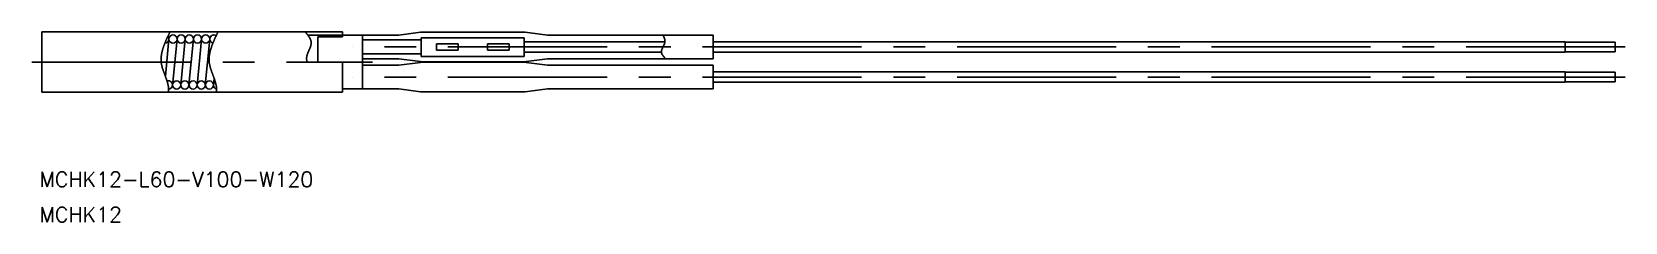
# Model space of a CAD drawing. Extents: x -2 to 316, y -26 to 12.
import ezdxf
from ezdxf.enums import TextEntityAlignment as Align

# ---------------------------------------------------------------- set-up
doc = ezdxf.new("R2010")
doc.units = 0
doc.linetypes.add('CENTER', pattern=[50.8, 31.75, -6.35, 6.35, -6.35])
doc.layers.get('0').update_dxf_attribs({"linetype": 'CONTINUOUS'})
doc.layers.add('CENTER', color=1, linetype='CONTINUOUS')
doc.styles.get("Standard").update_dxf_attribs({"font": 'txt.shx', "height": 3, "bigfont": 'bigfont.shx'})

msp = doc.modelspace()

# ---------------------------------------------------------------- linework, layer by layer
at = {"color": 7, "linetype": 'CONTINUOUS'}
for p, q in [((0, 12), (60, 12)), ((0, 0), (0, 12)), ((25.34, 10.57), (24.64, 3.18)), ((26.98, 10.57), (26.09, 1.34)), ((28.61, 10.6), (27.73, 1.4)), ((30.24, 10.64), (29.36, 1.43)), ((31.86, 10.46), (30.99, 1.33)), ((33.5, 10.57), (32.62, 1.36)), ((53.06, 11.38), (64, 11.38)), ((55.09, 6), (55.09, 11)), ((60, 11), (55.09, 11)), ((60, 11), (60, 12)), ((64, 11.38), (64, 0.62)), ((64, 11.35), (70.97, 11.35)), ((64, 10.4), (75.73, 10.4)), ((71.23, 11.37), (75.56, 11.93)), ((75.73, 10.79), (96.27, 10.79)), ((75.73, 7.12), (75.73, 10.79)), ((76.2, 11.97), (95.8, 11.97)), ((83.06, 9.65), (78.73, 9.65)), ((78.73, 9.65), (78.73, 8.35)), ((83.06, 8.35), (83.06, 9.65)), ((88.94, 8.35), (88.94, 9.65)), ((88.94, 9.65), (93.27, 9.65)), ((93.27, 9.65), (93.27, 8.35)), ((96.27, 7.12), (96.27, 10.79)), ((96.27, 10.04), (124.32, 10.04)), ((100.9, 11.35), (96.44, 11.93)), ((100.9, 11.35), (134, 11.35)), ((134, 6.62), (134, 11.35)), ((134, 10.04), (304, 10.04)), ((304, 10.04), (304, 7.96)), ((304, 9.95), (314, 9.95)), ((314, 8.05), (314, 9.95)), ((64, 7.6), (75.73, 7.6)), ((64, 6.65), (70.97, 6.65)), ((71.23, 6.63), (75.56, 6.07)), ((75.73, 7.12), (96.27, 7.12)), ((78.73, 8.35), (83.06, 8.35)), ((93.27, 8.35), (88.94, 8.35)), ((100.9, 6.65), (96.12, 6.03)), ((96.27, 7.96), (123.66, 7.96)), ((100.9, 6.65), (134, 6.65)), ((134, 7.96), (304, 7.96)), ((304, 8.05), (314, 8.05)), ((60, 6), (60, 0)), ((64, 5.35), (70.97, 5.35)), ((71.23, 5.37), (75.56, 5.93)), ((76.2, 6.03), (96.12, 6.03)), ((76.2, 5.97), (96.12, 5.97)), ((100.9, 5.35), (96.12, 5.97)), ((100.9, 5.35), (134, 5.35)), ((134, 5.35), (134, 0.65)), ((134, 4.05), (304, 4.05)), ((304, 4.05), (304, 1.97)), ((304, 3.97), (314, 3.97)), ((314, 2.06), (314, 3.97)), ((0, 0), (60, 0)), ((34.38, 2.75), (34.25, 1.36)), ((60, 0.62), (64, 0.62)), ((64, 0.65), (70.97, 0.65)), ((71.23, 0.63), (75.56, 0.07)), ((76.2, 0.03), (95.8, 0.03)), ((100.9, 0.65), (96.44, 0.07)), ((100.9, 0.65), (134, 0.65)), ((134, 1.97), (304, 1.97)), ((304, 2.06), (314, 2.06))]:
    msp.add_line(p, q, dxfattribs=at)
at = {"color": 3}
for points in [[(25.57, 12, 0), (25.54, 11.94, 0), (25.51, 11.87, 0), (25.48, 11.81, 0), (25.45, 11.75, 0), (25.42, 11.68, 0), (25.39, 11.62, 0), (25.36, 11.56, 0), (25.33, 11.5, 0), (25.3, 11.43, 0), (25.27, 11.37, 0), (25.24, 11.31, 0), (25.21, 11.24, 0), (25.18, 11.18, 0), (25.15, 11.12, 0), (25.12, 11.05, 0), (25.09, 10.99, 0), (25.06, 10.93, 0), (25.03, 10.86, 0), (25, 10.8, 0), (24.97, 10.74, 0), (24.94, 10.68, 0), (24.91, 10.61, 0), (24.89, 10.55, 0), (24.86, 10.49, 0), (24.83, 10.42, 0), (24.8, 10.36, 0), (24.77, 10.3, 0), (24.75, 10.23, 0), (24.72, 10.17, 0), (24.69, 10.11, 0), (24.67, 10.05, 0), (24.64, 9.98, 0), (24.61, 9.92, 0), (24.59, 9.86, 0), (24.56, 9.79, 0), (24.54, 9.73, 0), (24.51, 9.67, 0), (24.49, 9.6, 0), (24.46, 9.54, 0), (24.44, 9.48, 0), (24.41, 9.42, 0), (24.39, 9.35, 0), (24.37, 9.29, 0), (24.34, 9.23, 0), (24.32, 9.16, 0), (24.3, 9.1, 0), (24.28, 9.04, 0), (24.26, 8.98, 0), (24.23, 8.91, 0), (24.21, 8.85, 0), (24.19, 8.79, 0), (24.17, 8.72, 0), (24.15, 8.66, 0), (24.14, 8.6, 0), (24.12, 8.54, 0), (24.1, 8.47, 0), (24.08, 8.41, 0), (24.06, 8.35, 0), (24.05, 8.29, 0), (24.03, 8.22, 0), (24.01, 8.16, 0), (24, 8.1, 0), (23.98, 8.03, 0), (23.97, 7.97, 0), (23.96, 7.91, 0), (23.94, 7.85, 0), (23.93, 7.78, 0), (23.92, 7.72, 0), (23.9, 7.66, 0), (23.89, 7.6, 0), (23.88, 7.53, 0), (23.87, 7.47, 0), (23.86, 7.41, 0), (23.85, 7.35, 0), (23.85, 7.28, 0), (23.84, 7.22, 0), (23.83, 7.16, 0), (23.82, 7.1, 0), (23.82, 7.03, 0), (23.81, 6.97, 0), (23.81, 6.91, 0), (23.8, 6.85, 0), (23.8, 6.78, 0), (23.8, 6.72, 0), (23.8, 6.66, 0), (23.79, 6.6, 0), (23.79, 6.54, 0), (23.79, 6.47, 0), (23.79, 6.41, 0), (23.79, 6.35, 0), (23.8, 6.29, 0), (23.8, 6.22, 0), (23.8, 6.16, 0), (23.81, 6.1, 0), (23.81, 6.04, 0), (23.82, 5.98, 0), (23.82, 5.91, 0), (23.83, 5.85, 0), (23.84, 5.79, 0), (23.85, 5.73, 0), (23.86, 5.66, 0), (23.87, 5.6, 0), (23.88, 5.54, 0), (23.89, 5.48, 0), (23.9, 5.42, 0), (23.92, 5.36, 0), (23.93, 5.29, 0), (23.94, 5.23, 0), (23.96, 5.17, 0), (23.98, 5.11, 0), (23.99, 5.05, 0), (24.01, 4.98, 0), (24.03, 4.92, 0), (24.04, 4.86, 0), (24.06, 4.8, 0), (24.08, 4.74, 0), (24.1, 4.67, 0), (24.12, 4.61, 0), (24.14, 4.55, 0), (24.16, 4.49, 0), (24.18, 4.43, 0), (24.2, 4.36, 0), (24.22, 4.3, 0), (24.24, 4.24, 0), (24.27, 4.18, 0), (24.29, 4.12, 0), (24.31, 4.06, 0), (24.33, 3.99, 0), (24.36, 3.93, 0), (24.38, 3.87, 0), (24.4, 3.81, 0), (24.42, 3.75, 0), (24.45, 3.68, 0), (24.47, 3.62, 0), (24.49, 3.56, 0), (24.52, 3.5, 0), (24.54, 3.43, 0), (24.56, 3.37, 0), (24.59, 3.31, 0), (24.61, 3.25, 0), (24.64, 3.19, 0), (24.66, 3.12, 0), (24.68, 3.06, 0), (24.7, 3, 0), (24.73, 2.94, 0), (24.75, 2.87, 0), (24.77, 2.81, 0), (24.8, 2.75, 0), (24.82, 2.69, 0), (24.84, 2.62, 0), (24.86, 2.56, 0), (24.88, 2.5, 0), (24.9, 2.43, 0), (24.92, 2.37, 0), (24.95, 2.31, 0), (24.96, 2.25, 0), (24.98, 2.18, 0), (25, 2.12, 0), (25.02, 2.06, 0), (25.04, 1.99, 0), (25.06, 1.93, 0), (25.08, 1.87, 0), (25.09, 1.8, 0), (25.11, 1.74, 0), (25.12, 1.68, 0), (25.14, 1.61, 0), (25.15, 1.55, 0), (25.17, 1.49, 0), (25.18, 1.42, 0), (25.19, 1.36, 0), (25.21, 1.29, 0), (25.22, 1.23, 0), (25.23, 1.17, 0), (25.24, 1.1, 0), (25.25, 1.04, 0), (25.25, 0.97, 0), (25.26, 0.91, 0), (25.27, 0.84, 0), (25.27, 0.78, 0), (25.28, 0.72, 0), (25.28, 0.65, 0), (25.29, 0.59, 0), (25.29, 0.52, 0), (25.29, 0.46, 0), (25.29, 0.39, 0), (25.29, 0.33, 0), (25.29, 0.26, 0), (25.29, 0.2, 0), (25.29, 0.13, 0), (25.29, 0.07, 0), (25.28, 0, 0)], [(35.15, 12, 0), (35.12, 11.94, 0), (35.09, 11.87, 0), (35.06, 11.81, 0), (35.03, 11.75, 0), (35, 11.68, 0), (34.97, 11.62, 0), (34.94, 11.56, 0), (34.91, 11.5, 0), (34.88, 11.43, 0), (34.85, 11.37, 0), (34.82, 11.31, 0), (34.79, 11.24, 0), (34.76, 11.18, 0), (34.73, 11.12, 0), (34.7, 11.05, 0), (34.67, 10.99, 0), (34.64, 10.93, 0), (34.61, 10.86, 0), (34.58, 10.8, 0), (34.55, 10.74, 0), (34.53, 10.68, 0), (34.5, 10.61, 0), (34.47, 10.55, 0), (34.44, 10.49, 0), (34.41, 10.42, 0), (34.38, 10.36, 0), (34.36, 10.3, 0), (34.33, 10.23, 0), (34.3, 10.17, 0), (34.28, 10.11, 0), (34.25, 10.05, 0), (34.22, 9.98, 0), (34.2, 9.92, 0), (34.17, 9.86, 0), (34.14, 9.79, 0), (34.12, 9.73, 0), (34.09, 9.67, 0), (34.07, 9.6, 0), (34.04, 9.54, 0), (34.02, 9.48, 0), (34, 9.42, 0), (33.97, 9.35, 0), (33.95, 9.29, 0), (33.93, 9.23, 0), (33.9, 9.16, 0), (33.88, 9.1, 0), (33.86, 9.04, 0), (33.84, 8.98, 0), (33.82, 8.91, 0), (33.8, 8.85, 0), (33.78, 8.79, 0), (33.76, 8.72, 0), (33.74, 8.66, 0), (33.72, 8.6, 0), (33.7, 8.54, 0), (33.68, 8.47, 0), (33.66, 8.41, 0), (33.65, 8.35, 0), (33.63, 8.29, 0), (33.61, 8.22, 0), (33.6, 8.16, 0), (33.58, 8.1, 0), (33.57, 8.03, 0), (33.55, 7.97, 0), (33.54, 7.91, 0), (33.53, 7.85, 0), (33.51, 7.78, 0), (33.5, 7.72, 0), (33.49, 7.66, 0), (33.48, 7.6, 0), (33.47, 7.53, 0), (33.46, 7.47, 0), (33.45, 7.41, 0), (33.44, 7.35, 0), (33.43, 7.28, 0), (33.42, 7.22, 0), (33.41, 7.16, 0), (33.41, 7.1, 0), (33.4, 7.03, 0), (33.4, 6.97, 0), (33.39, 6.91, 0), (33.39, 6.85, 0), (33.38, 6.78, 0), (33.38, 6.72, 0), (33.38, 6.66, 0), (33.38, 6.6, 0), (33.38, 6.54, 0), (33.38, 6.47, 0), (33.38, 6.41, 0), (33.38, 6.35, 0), (33.38, 6.29, 0), (33.38, 6.22, 0), (33.39, 6.16, 0), (33.39, 6.1, 0), (33.4, 6.04, 0), (33.4, 5.98, 0), (33.41, 5.91, 0), (33.41, 5.85, 0), (33.42, 5.79, 0), (33.43, 5.73, 0), (33.44, 5.66, 0), (33.45, 5.6, 0), (33.46, 5.54, 0), (33.47, 5.48, 0), (33.49, 5.42, 0), (33.5, 5.36, 0), (33.51, 5.29, 0), (33.53, 5.23, 0), (33.54, 5.17, 0), (33.56, 5.11, 0), (33.57, 5.05, 0), (33.59, 4.98, 0), (33.61, 4.92, 0), (33.63, 4.86, 0), (33.64, 4.8, 0), (33.66, 4.74, 0), (33.68, 4.67, 0), (33.7, 4.61, 0), (33.72, 4.55, 0), (33.74, 4.49, 0), (33.76, 4.43, 0), (33.78, 4.36, 0), (33.8, 4.3, 0), (33.83, 4.24, 0), (33.85, 4.18, 0), (33.87, 4.12, 0), (33.89, 4.06, 0), (33.92, 3.99, 0), (33.94, 3.93, 0), (33.96, 3.87, 0), (33.98, 3.81, 0), (34.01, 3.75, 0), (34.03, 3.68, 0), (34.05, 3.62, 0), (34.08, 3.56, 0), (34.1, 3.5, 0), (34.12, 3.43, 0), (34.15, 3.37, 0), (34.17, 3.31, 0), (34.2, 3.25, 0), (34.22, 3.19, 0), (34.24, 3.12, 0), (34.27, 3.06, 0), (34.29, 3, 0), (34.31, 2.94, 0), (34.33, 2.87, 0), (34.36, 2.81, 0), (34.38, 2.75, 0), (34.4, 2.69, 0), (34.42, 2.62, 0), (34.44, 2.56, 0), (34.47, 2.5, 0), (34.49, 2.43, 0), (34.51, 2.37, 0), (34.53, 2.31, 0), (34.55, 2.25, 0), (34.57, 2.18, 0), (34.59, 2.12, 0), (34.61, 2.06, 0), (34.62, 1.99, 0), (34.64, 1.93, 0), (34.66, 1.87, 0), (34.68, 1.8, 0), (34.69, 1.74, 0), (34.71, 1.68, 0), (34.72, 1.61, 0), (34.74, 1.55, 0), (34.75, 1.49, 0), (34.76, 1.42, 0), (34.78, 1.36, 0), (34.79, 1.29, 0), (34.8, 1.23, 0), (34.81, 1.17, 0), (34.82, 1.1, 0), (34.83, 1.04, 0), (34.84, 0.97, 0), (34.84, 0.91, 0), (34.85, 0.84, 0), (34.86, 0.78, 0), (34.86, 0.72, 0), (34.87, 0.65, 0), (34.87, 0.59, 0), (34.87, 0.52, 0), (34.87, 0.46, 0), (34.87, 0.39, 0), (34.87, 0.33, 0), (34.87, 0.26, 0), (34.87, 0.2, 0), (34.87, 0.13, 0), (34.87, 0.07, 0), (34.87, 0, 0)], [(52.56, 12, 0), (52.59, 11.97, 0), (52.61, 11.94, 0), (52.63, 11.91, 0), (52.66, 11.88, 0), (52.68, 11.86, 0), (52.7, 11.83, 0), (52.73, 11.8, 0), (52.75, 11.77, 0), (52.78, 11.74, 0), (52.8, 11.71, 0), (52.82, 11.68, 0), (52.85, 11.65, 0), (52.87, 11.63, 0), (52.89, 11.6, 0), (52.92, 11.57, 0), (52.94, 11.54, 0), (52.96, 11.51, 0), (52.99, 11.48, 0), (53.01, 11.45, 0), (53.03, 11.42, 0), (53.05, 11.39, 0), (53.07, 11.37, 0), (53.1, 11.34, 0), (53.12, 11.31, 0), (53.14, 11.28, 0), (53.16, 11.25, 0), (53.18, 11.22, 0), (53.2, 11.19, 0), (53.22, 11.16, 0), (53.24, 11.13, 0), (53.26, 11.1, 0), (53.28, 11.07, 0), (53.3, 11.05, 0), (53.32, 11.02, 0), (53.34, 10.99, 0), (53.36, 10.96, 0), (53.38, 10.93, 0), (53.39, 10.9, 0), (53.41, 10.87, 0), (53.43, 10.84, 0), (53.45, 10.81, 0), (53.46, 10.78, 0), (53.48, 10.75, 0), (53.49, 10.72, 0), (53.51, 10.69, 0), (53.53, 10.66, 0), (53.54, 10.63, 0), (53.55, 10.6, 0), (53.57, 10.57, 0), (53.58, 10.55, 0), (53.59, 10.52, 0), (53.61, 10.49, 0), (53.62, 10.46, 0), (53.63, 10.43, 0), (53.64, 10.4, 0), (53.65, 10.37, 0), (53.66, 10.34, 0), (53.67, 10.31, 0), (53.68, 10.28, 0), (53.69, 10.25, 0), (53.7, 10.22, 0), (53.7, 10.19, 0), (53.71, 10.16, 0), (53.72, 10.13, 0), (53.72, 10.1, 0), (53.73, 10.06, 0), (53.73, 10.03, 0), (53.74, 10, 0), (53.74, 9.97, 0), (53.74, 9.94, 0), (53.75, 9.91, 0), (53.75, 9.88, 0), (53.75, 9.85, 0), (53.75, 9.82, 0), (53.75, 9.79, 0), (53.75, 9.76, 0), (53.75, 9.73, 0), (53.75, 9.7, 0), (53.74, 9.67, 0), (53.74, 9.63, 0), (53.74, 9.6, 0), (53.73, 9.57, 0), (53.73, 9.54, 0), (53.72, 9.51, 0), (53.72, 9.48, 0), (53.71, 9.45, 0), (53.71, 9.42, 0), (53.7, 9.38, 0), (53.69, 9.35, 0), (53.68, 9.32, 0), (53.68, 9.29, 0), (53.67, 9.26, 0), (53.66, 9.23, 0), (53.65, 9.19, 0), (53.64, 9.16, 0), (53.63, 9.13, 0), (53.62, 9.1, 0), (53.61, 9.07, 0), (53.6, 9.04, 0), (53.59, 9, 0), (53.58, 8.97, 0), (53.57, 8.94, 0), (53.55, 8.91, 0), (53.54, 8.88, 0), (53.53, 8.84, 0), (53.52, 8.81, 0), (53.5, 8.78, 0), (53.49, 8.75, 0), (53.48, 8.71, 0), (53.46, 8.68, 0), (53.45, 8.65, 0), (53.44, 8.62, 0), (53.42, 8.59, 0), (53.41, 8.55, 0), (53.4, 8.52, 0), (53.38, 8.49, 0), (53.37, 8.46, 0), (53.35, 8.42, 0), (53.34, 8.39, 0), (53.32, 8.36, 0), (53.31, 8.33, 0), (53.3, 8.29, 0), (53.28, 8.26, 0), (53.27, 8.23, 0), (53.25, 8.19, 0), (53.24, 8.16, 0), (53.22, 8.13, 0), (53.21, 8.1, 0), (53.2, 8.06, 0), (53.18, 8.03, 0), (53.17, 8, 0), (53.15, 7.96, 0), (53.14, 7.93, 0), (53.13, 7.9, 0), (53.11, 7.87, 0), (53.1, 7.83, 0), (53.09, 7.8, 0), (53.07, 7.77, 0), (53.06, 7.73, 0), (53.05, 7.7, 0), (53.04, 7.67, 0), (53.02, 7.63, 0), (53.01, 7.6, 0), (53, 7.57, 0), (52.99, 7.53, 0), (52.98, 7.5, 0), (52.97, 7.47, 0), (52.96, 7.44, 0), (52.95, 7.4, 0), (52.94, 7.37, 0), (52.93, 7.34, 0), (52.92, 7.3, 0), (52.91, 7.27, 0), (52.9, 7.24, 0), (52.89, 7.2, 0), (52.89, 7.17, 0), (52.88, 7.14, 0), (52.87, 7.1, 0), (52.87, 7.07, 0), (52.86, 7.04, 0), (52.86, 7, 0), (52.85, 6.97, 0), (52.85, 6.94, 0), (52.84, 6.9, 0), (52.84, 6.87, 0), (52.84, 6.84, 0), (52.83, 6.8, 0), (52.83, 6.77, 0), (52.83, 6.74, 0), (52.83, 6.7, 0), (52.83, 6.67, 0), (52.83, 6.64, 0), (52.83, 6.6, 0), (52.84, 6.57, 0), (52.84, 6.53, 0), (52.84, 6.5, 0), (52.84, 6.47, 0), (52.85, 6.43, 0), (52.85, 6.4, 0), (52.86, 6.37, 0), (52.86, 6.33, 0), (52.87, 6.3, 0), (52.87, 6.27, 0), (52.88, 6.23, 0), (52.88, 6.2, 0), (52.89, 6.17, 0), (52.9, 6.13, 0), (52.9, 6.1, 0), (52.91, 6.07, 0), (52.92, 6.03, 0), (52.92, 6, 0)], [(123.98, 11.35, 0), (123.99, 11.33, 0), (124, 11.3, 0), (124.02, 11.27, 0), (124.03, 11.25, 0), (124.04, 11.22, 0), (124.05, 11.2, 0), (124.06, 11.17, 0), (124.08, 11.15, 0), (124.09, 11.12, 0), (124.1, 11.1, 0), (124.11, 11.07, 0), (124.12, 11.04, 0), (124.13, 11.02, 0), (124.14, 10.99, 0), (124.15, 10.97, 0), (124.17, 10.94, 0), (124.17, 10.92, 0), (124.19, 10.89, 0), (124.2, 10.86, 0), (124.21, 10.84, 0), (124.22, 10.81, 0), (124.22, 10.79, 0), (124.23, 10.76, 0), (124.24, 10.74, 0), (124.25, 10.71, 0), (124.26, 10.68, 0), (124.27, 10.66, 0), (124.28, 10.63, 0), (124.28, 10.61, 0), (124.29, 10.58, 0), (124.3, 10.56, 0), (124.31, 10.53, 0), (124.31, 10.5, 0), (124.32, 10.48, 0), (124.32, 10.45, 0), (124.33, 10.43, 0), (124.33, 10.4, 0), (124.34, 10.38, 0), (124.34, 10.35, 0), (124.34, 10.32, 0), (124.35, 10.3, 0), (124.35, 10.27, 0), (124.35, 10.25, 0), (124.35, 10.22, 0), (124.36, 10.19, 0), (124.36, 10.17, 0), (124.36, 10.14, 0), (124.36, 10.12, 0), (124.36, 10.09, 0), (124.35, 10.07, 0), (124.35, 10.04, 0), (124.35, 10.01, 0), (124.35, 9.99, 0), (124.34, 9.96, 0), (124.34, 9.94, 0), (124.33, 9.91, 0), (124.33, 9.88, 0), (124.32, 9.86, 0), (124.32, 9.83, 0), (124.31, 9.81, 0), (124.31, 9.78, 0), (124.3, 9.75, 0), (124.29, 9.73, 0), (124.28, 9.7, 0), (124.27, 9.68, 0), (124.27, 9.65, 0), (124.26, 9.62, 0), (124.25, 9.6, 0), (124.24, 9.57, 0), (124.23, 9.55, 0), (124.22, 9.52, 0), (124.21, 9.49, 0), (124.2, 9.47, 0), (124.19, 9.44, 0), (124.17, 9.42, 0), (124.16, 9.39, 0), (124.15, 9.36, 0), (124.14, 9.34, 0), (124.13, 9.31, 0), (124.12, 9.29, 0), (124.1, 9.26, 0), (124.09, 9.24, 0), (124.08, 9.21, 0), (124.07, 9.18, 0), (124.05, 9.16, 0), (124.04, 9.13, 0), (124.03, 9.11, 0), (124.02, 9.08, 0), (124, 9.05, 0), (123.99, 9.03, 0), (123.98, 9, 0), (123.97, 8.98, 0), (123.95, 8.95, 0), (123.94, 8.93, 0), (123.93, 8.9, 0), (123.92, 8.88, 0), (123.9, 8.85, 0), (123.89, 8.82, 0), (123.88, 8.8, 0), (123.87, 8.77, 0), (123.86, 8.75, 0), (123.84, 8.72, 0), (123.83, 8.7, 0), (123.82, 8.67, 0), (123.81, 8.65, 0), (123.8, 8.62, 0), (123.79, 8.6, 0), (123.78, 8.57, 0), (123.77, 8.55, 0), (123.76, 8.52, 0), (123.75, 8.5, 0), (123.74, 8.47, 0), (123.73, 8.45, 0), (123.73, 8.42, 0), (123.72, 8.4, 0), (123.71, 8.37, 0), (123.7, 8.35, 0), (123.7, 8.32, 0), (123.69, 8.3, 0), (123.69, 8.27, 0), (123.68, 8.25, 0), (123.68, 8.22, 0), (123.67, 8.2, 0), (123.67, 8.18, 0), (123.67, 8.15, 0), (123.66, 8.13, 0), (123.66, 8.1, 0), (123.66, 8.08, 0), (123.66, 8.06, 0), (123.66, 8.03, 0), (123.66, 8.01, 0), (123.66, 7.98, 0), (123.66, 7.96, 0), (123.66, 7.94, 0), (123.66, 7.91, 0), (123.67, 7.89, 0), (123.67, 7.86, 0), (123.68, 7.84, 0), (123.68, 7.82, 0), (123.69, 7.79, 0), (123.69, 7.77, 0), (123.7, 7.75, 0), (123.71, 7.72, 0), (123.72, 7.7, 0), (123.72, 7.68, 0), (123.73, 7.65, 0), (123.74, 7.63, 0), (123.75, 7.61, 0), (123.76, 7.59, 0), (123.77, 7.56, 0), (123.78, 7.54, 0), (123.8, 7.52, 0), (123.81, 7.49, 0), (123.82, 7.47, 0), (123.83, 7.45, 0), (123.85, 7.43, 0), (123.86, 7.4, 0), (123.88, 7.38, 0), (123.89, 7.36, 0), (123.91, 7.34, 0), (123.92, 7.31, 0), (123.94, 7.29, 0), (123.95, 7.27, 0), (123.97, 7.25, 0), (123.99, 7.22, 0), (124, 7.2, 0), (124.02, 7.18, 0), (124.04, 7.16, 0), (124.06, 7.13, 0), (124.07, 7.11, 0), (124.09, 7.09, 0), (124.11, 7.07, 0), (124.13, 7.05, 0), (124.15, 7.02, 0), (124.17, 7, 0), (124.19, 6.98, 0), (124.21, 6.96, 0), (124.22, 6.93, 0), (124.25, 6.91, 0), (124.27, 6.89, 0), (124.28, 6.87, 0), (124.31, 6.85, 0), (124.33, 6.82, 0), (124.34, 6.8, 0), (124.37, 6.78, 0), (124.39, 6.76, 0), (124.41, 6.74, 0), (124.43, 6.71, 0), (124.45, 6.69, 0), (124.47, 6.67, 0), (124.49, 6.65, 0)]]:
    msp.add_polyline3d(points, dxfattribs=at)
at = {"color": 7, "linetype": 'CONTINUOUS'}
for centre in [(26.16, 10.57), (27.79, 10.57), (29.42, 10.57), (31.05, 10.57), (32.69, 10.57), (26.91, 1.43), (28.54, 1.43), (30.18, 1.43), (31.81, 1.43), (33.44, 1.43)]:
    msp.add_circle(centre, 0.814, dxfattribs=at)
for centre, radius, start, end in [((24.53, 10.57), 0.814, 270.8283, 41.5838), ((34.31, 10.57), 0.814, 54.7346, 257.3855), ((70.97, 13.35), 2, 270, 277.3803), ((76.2, 6.97), 5, 90, 97.3803), ((95.8, 6.97), 5, 82.6197, 90), ((70.97, 4.65), 2, 82.6197, 90), ((70.97, 7.35), 2, 270, 277.3803), ((76.2, 11.03), 5, 262.6197, 270), ((76.2, 0.97), 5, 90, 97.3803), ((25.28, 1.43), 0.814, 270, 111.7192), ((35.06, 1.43), 0.814, 125.2828, 255.9245), ((70.97, -1.35), 2, 82.6197, 90), ((76.2, 5.03), 5, 262.6197, 270), ((95.8, 5.03), 5, 270, 277.3803)]:
    msp.add_arc(centre, radius, start, end, dxfattribs=at)
at = {"layer": 'CENTER', "color": 1, "linetype": 'CENTER'}
for p, q in [((316, 9), (62, 9)), ((-2, 6), (66, 6)), ((316, 3), (62, 3))]:
    msp.add_line(p, q, dxfattribs=at)

# ---------------------------------------------------------------- texts
at = {"color": 7, "linetype": 'CONTINUOUS'}
for s, p in [('MCHK12-L60-V100-W120', (-0.48, -17.41)), ('MCHK12', (-0.48, -24.41))]:
    msp.add_text(s, height=3, dxfattribs=at).set_placement(p, align=Align.MIDDLE_LEFT)

doc.saveas('drawing.dxf')
